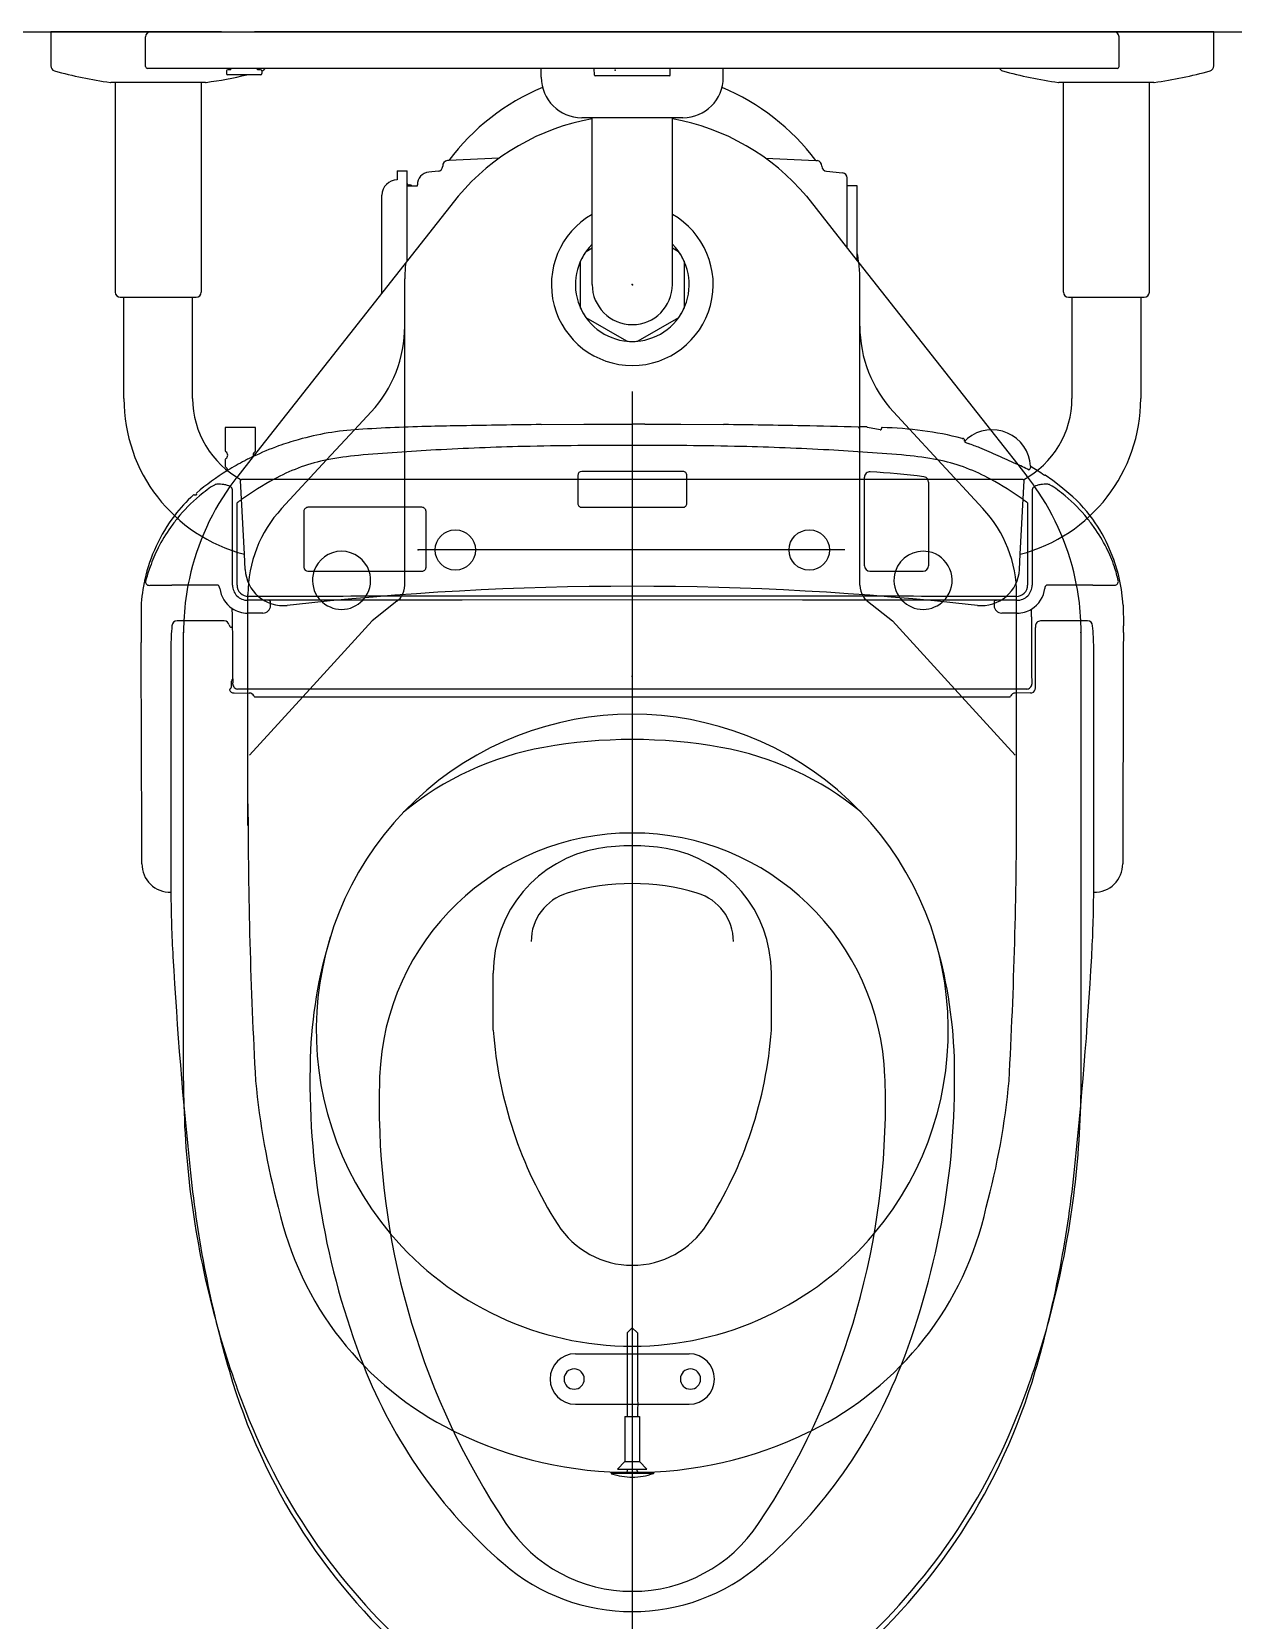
# Model space of a CAD drawing. Header units: millimetres. Extents: x -3377 to 119122, y -22007 to 15479.
# Drawn here: x 28781.6 to 28829.1, y 10031.5 to 10094.3 of the extents above; entities that cross this region are included whole.
import ezdxf

# ---------------------------------------------------------------- set-up
doc = ezdxf.new("R2010")
doc.units = ezdxf.units.MM
doc.header["$LTSCALE"] = 150
doc.header["$MEASUREMENT"] = 0
doc.layers.get('0').update_dxf_attribs({"plot": 0})
doc.layers.add('S-ARCH', color=252, linetype='Continuous', plot=False)
doc.layers.add('TOIL', color=6, linetype='Continuous')

# ---------------------------------------------------------------- blocks, each defined once
blk = doc.blocks.new('A$C704E4F0D')
at = {"color": 252}
blk.add_line((-750, 615), (-580, 615), dxfattribs=at)
at = {"layer": 'TOIL', "color": 252}
for p, q in [((-663, 614.99956, 0), (-663, 613.64953, 0)), ((-659.06326, 614.99956, 0), (-663, 614.99956, 0)), ((-659.25, 613.625, 0), (-659.25, 614.8, 0)), ((-656.55, 615, 0), (-659.05, 615, 0)), ((-656.49585, 615, 0), (-656.55, 615, 0)), ((-656.25, 615, 0), (-656.49585, 615, 0)), ((-624.05, 615.00004, 0), (-654.945, 615.00004, 0)), ((-651.10789, 615, 0), (-654.945, 615, 0)), ((-641.74349, 615, 0), (-651.10789, 615, 0)), ((-637.49988, 614.99929, 0), (-642.49988, 614.99929, 0)), ((-640.3, 615, 0), (-641.74349, 615, 0)), ((-640.24585, 615, 0), (-640.3, 615, 0)), ((-640, 615, 0), (-640.24585, 615, 0)), ((-639.75415, 615, 0), (-640, 615, 0)), ((-639.7, 615, 0), (-639.75415, 615, 0)), ((-638.25651, 615, 0), (-639.7, 615, 0)), ((-624.05, 615, 0), (-638.25651, 615, 0)), ((-623.99585, 615, 0), (-624.05, 615, 0)), ((-623.75, 615, 0), (-623.99585, 615, 0)), ((-623.50415, 615, 0), (-623.75, 615, 0)), ((-623.45, 615, 0), (-623.50415, 615, 0)), ((-620.95, 615, 0), (-623.45, 615, 0)), ((-617, 614.99956, 0), (-620.93674, 614.99956, 0)), ((-620.75, 613.625, 0), (-620.75, 614.8, 0)), ((-617, 613.64953, 0), (-617, 614.99956, 0)), ((-658.9, 613.55, 0), (-659.175, 613.55, 0)), ((-655.875, 613.55, 0), (-658.9, 613.55, 0)), ((-656.05, 613.45, 0), (-656.05, 613.35, 0)), ((-655.875, 613.5, 0), (-656, 613.5, 0)), ((-655.35, 613.55, 0), (-655.875, 613.55, 0)), ((-655.875, 613.5, 0), (-655.875, 613.55, 0)), ((-654.825, 613.55, 0), (-655.35, 613.55, 0)), ((-650.71936, 613.55, 0), (-654.825, 613.55, 0)), ((-654.825, 613.5, 0), (-654.825, 613.55, 0)), ((-654.7, 613.5, 0), (-654.825, 613.5, 0)), ((-654.65, 613.45, 0), (-654.65, 613.35, 0)), ((-641.50253, 613.55, 0), (-650.71936, 613.55, 0)), ((-643.6, 613.19975, 0), (-643.6, 613.55, 0)), ((-640, 613.55, 0), (-641.50253, 613.55, 0)), ((-641.50026, 613.28974, 0), (-641.50253, 613.55, 0)), ((-638.49747, 613.55, 0), (-640, 613.55, 0)), ((-638.49974, 613.28974, 0), (-638.49747, 613.55, 0)), ((-621.2, 613.55, 0), (-638.49747, 613.55, 0)), ((-636.4, 613.19975, 0), (-636.4, 613.55, 0)), ((-620.825, 613.55, 0), (-621.2, 613.55, 0)), ((-660.45, 612.99956, 0), (-660.625, 612.99956, 0)), ((-660.45, 612.99956, 0), (-660.45, 604.69956, 0)), ((-657.05, 612.99956, 0), (-660.45, 612.99956, 0)), ((-657.05, 612.99956, 0), (-657.05, 604.69956, 0)), ((-656.875, 612.99956, 0), (-657.05, 612.99956, 0)), ((-655.35, 613.3, 0), (-656, 613.3, 0)), ((-654.7, 613.3, 0), (-655.35, 613.3, 0)), ((-640, 613.26, 0), (-641.47026, 613.26, 0)), ((-638.52974, 613.26, 0), (-640, 613.26, 0)), ((-622.95, 612.99956, 0), (-623.125, 612.99956, 0)), ((-622.95, 604.69956, 0), (-622.95, 612.99956, 0)), ((-619.55, 612.99956, 0), (-622.95, 612.99956, 0)), ((-619.375, 612.99956, 0), (-619.55, 612.99956, 0)), ((-619.55, 604.69956, 0), (-619.55, 612.99956, 0)), ((-638, 611.59975, 0), (-642, 611.59975, 0)), ((-641.5875, 605.0048, 0), (-641.5875, 611.59975, 0)), ((-638.4125, 605.0048, 0), (-638.4125, 611.59975, 0)), ((-647.25839, 609.9108, 0), (-647.30872, 609.90864, 0)), ((-645.27028, 609.99601, 0), (-647.25839, 609.9108, 0)), ((-634.72972, 609.99601, 0), (-632.74161, 609.9108, 0)), ((-632.74161, 609.9108, 0), (-632.69128, 609.90864, 0)), ((-649.30019, 609.50043, 0), (-648.90019, 609.50043, 0)), ((-649.30019, 609.50043, 0), (-649.30019, 609.14042, 0)), ((-648.90019, 605.93799, 0), (-648.90019, 609.50043, 0)), ((-647.68026, 609.48242, 0), (-648.04992, 609.44546, 0)), ((-632.31974, 609.48242, 0), (-631.67992, 609.41844, 0)), ((-631.49982, 606.44591, 0), (-631.49982, 609.21943, 0)), ((-646.88505, 608.49678, 0), (-654.99264, 598.20186, 0)), ((-649.90021, 604.66817, 0), (-649.90021, 608.54041, 0)), ((-648.90019, 608.90042, 0), (-648.50018, 608.90042, 0)), ((-648.85019, 608.95042, 0), (-648.80018, 608.95042, 0)), ((-648.50018, 608.90042, 0), (-648.50018, 608.94793, 0)), ((-633.11495, 608.49678, 0), (-631.09981, 605.93799, 0)), ((-631.09981, 608.90042, 0), (-631.49982, 608.90042, 0)), ((-631.09981, 605.93799, 0), (-631.09981, 608.90042, 0)), ((-641.828, 606.31108, 0), (-641.5875, 606.44993, 0)), ((-638.4125, 606.45006, 0), (-638.17177, 606.31108, 0)), ((-642.04989, 604.07205, 0), (-642.04989, 605.92677, 0)), ((-637.94988, 605.92677, 0), (-637.94988, 604.07205, 0)), ((-631.09981, 605.93799, 0), (-631.03974, 605.8617, 0)), ((-631.03974, 605.8617, 0), (-625.83682, 599.25509, 0)), ((-649.00018, 599.3587, 0), (-649.00018, 605.23117, 0)), ((-630.99982, 599.35119, 0), (-630.99982, 605.23117, 0)), ((-660.25, 604.49956, 0), (-660.11, 604.49956, 0)), ((-660.11, 600.48956, 0), (-660.11, 604.49956, 0)), ((-660.11, 604.49956, 0), (-657.39, 604.49956, 0)), ((-657.39, 600.48956, 0), (-657.39, 604.49956, 0)), ((-657.39, 604.49956, 0), (-657.25, 604.49956, 0)), ((-622.75, 604.49956, 0), (-622.61, 604.49956, 0)), ((-622.61, 604.49956, 0), (-622.61, 600.48956, 0)), ((-622.61, 604.49956, 0), (-619.89, 604.49956, 0)), ((-619.89, 604.49956, 0), (-619.89, 600.48956, 0)), ((-619.89, 604.49956, 0), (-619.75, 604.49956, 0)), ((-640.22176, 602.76038, 0), (-641.82801, 603.68774, 0)), ((-638.17176, 603.68774, 0), (-639.778, 602.76038, 0)), ((-640, 600.77357, 0), (-640, 545.41791, 0)), ((-650.98544, 599.25491, 0), (-650.33039, 599.96278, 0)), ((-629.03491, 599.2769, 0), (-629.66961, 599.96278, 0)), ((-656.09962, 599.3471, 0), (-656.09962, 598.4203, 0)), ((-655.49962, 599.3471, 0), (-656.09962, 599.3471, 0)), ((-654.92462, 599.3471, 0), (-655.49962, 599.3471, 0)), ((-654.89962, 599.3471, 0), (-654.92462, 599.3471, 0)), ((-654.89962, 598.4203, 0), (-654.89962, 599.3471, 0)), ((-652.09037, 598.06087, 0), (-650.98544, 599.25491, 0)), ((-649.00018, 598.38132, 0), (-649.00018, 599.3587, 0)), ((-643.60228, 599.46157, 0), (-641.91269, 599.47288, 0)), ((-641.91269, 599.47288, 0), (-640.99115, 599.47712, 0)), ((-640.99115, 599.47712, 0), (-639.99963, 599.48338, 0)), ((-639.49951, 599.48233, 0), (-638.08657, 599.47288, 0)), ((-638.08657, 599.47288, 0), (-636.39698, 599.46157, 0)), ((-630.99982, 598.38137, 0), (-630.99982, 599.35119, 0)), ((-630.73017, 599.36499, 0), (-630.94795, 599.37184, 0)), ((-630.19907, 599.24706, 0), (-630.69847, 599.34147, 0)), ((-630.14964, 599.28108, 0), (-630.14964, 599.31144, 0)), ((-627.9098, 598.06105, 0), (-629.03491, 599.2769, 0)), ((-625.83682, 599.25509, 0), (-624.75265, 597.87842, 0)), ((-649.00018, 596.1871, 0), (-649.00018, 598.38132, 0)), ((-630.99982, 593.10128, 0), (-630.99982, 598.38137, 0)), ((-626.87964, 598.88325, 0), (-626.87964, 598.81496, 0)), ((-626.83455, 598.80082, 0), (-626.87964, 598.81496, 0)), ((-656.09962, 598.07389, 0), (-656.09962, 597.8203, 0)), ((-655.00048, 598.1919, 0), (-655.60655, 597.42231, 0)), ((-654.99264, 598.20186, 0), (-655.00048, 598.1919, 0)), ((-653.87009, 596.13762, 0), (-652.09037, 598.06087, 0)), ((-626.12991, 596.13762, 0), (-627.9098, 598.06105, 0)), ((-624.75265, 597.87842, 0), (-624.39345, 597.42231, 0)), ((-624.25285, 597.76157, 0), (-624.30445, 597.66145, 0)), ((-624.25136, 597.80896, 0), (-624.25285, 597.76157, 0)), ((-655.49759, 597.24956, 0), (-655.46818, 597.2806, 0)), ((-655.34473, 594.33274, 0), (-655.49759, 597.24956, 0)), ((-655.46818, 597.2806, 0), (-655.45021, 597.29956, 0)), ((-655.45021, 597.29956, 0), (-624.54979, 597.29956, 0)), ((-642.15963, 597.44713, 0), (-642.15963, 597.29956, 0)), ((-642.15963, 597.29956, 0), (-642.15963, 596.34707, 0)), ((-639.99963, 597.6071, 0), (-641.99968, 597.6071, 0)), ((-637.99961, 597.6071, 0), (-639.99963, 597.6071, 0)), ((-637.83963, 597.29956, 0), (-637.83963, 597.44713, 0)), ((-637.83963, 596.34707, 0), (-637.83963, 597.29956, 0)), ((-630.81464, 597.29956, 0), (-630.81464, 597.38032, 0)), ((-630.81464, 593.87195, 0), (-630.81464, 597.29956, 0)), ((-628.28464, 597.18646, 0), (-628.28464, 593.87212, 0)), ((-624.65527, 594.33274, 0), (-624.50241, 597.24956, 0)), ((-624.53182, 597.2806, 0), (-624.54979, 597.29956, 0)), ((-624.50241, 597.24956, 0), (-624.53182, 597.2806, 0)), ((-623.37303, 597.24933, 0), (-623.67381, 597.46295, 0)), ((-623.04964, 596.99249, 0), (-623.37303, 597.24933, 0)), ((-657.32998, 596.68503, 0), (-657.24261, 596.68452, 0)), ((-655.81009, 596.18963, 0), (-655.81267, 596.83422, 0)), ((-624.18659, 596.83422, 0), (-624.18918, 596.18963, 0)), ((-655.81081, 594.47269, 0), (-655.81009, 596.18963, 0)), ((-652.98963, 596.02715, 0), (-652.98962, 593.81711, 0)), ((-648.31948, 596.1871, 0), (-652.82986, 596.1871, 0)), ((-649.00018, 593.6571, 0), (-649.00018, 596.1871, 0)), ((-648.15963, 593.81693, 0), (-648.15963, 596.02722, 0)), ((-641.99965, 596.1871, 0), (-639.99963, 596.1871, 0)), ((-639.99963, 596.1871, 0), (-637.99961, 596.1871, 0)), ((-624.18918, 596.18963, 0), (-624.18846, 594.47295, 0)), ((-655.6315, 594.41424, 0), (-655.63113, 594.6971, 0)), ((-631.59087, 594.4992, 0), (-648.46129, 594.4992, 0)), ((-624.36814, 594.6971, 0), (-624.36776, 594.41446, 0)), ((-620.95758, 594.11875, 0), (-621.19131, 594.68665, 0)), ((-655.81126, 593.40114, 0), (-655.81081, 594.47269, 0)), ((-655.63323, 593.11354, 0), (-655.6315, 594.41424, 0)), ((-655.31267, 593.72106, 0), (-655.34473, 594.33274, 0)), ((-624.68733, 593.72106, 0), (-624.65527, 594.33274, 0)), ((-624.36776, 594.41446, 0), (-624.36603, 593.11354, 0)), ((-624.18846, 594.47295, 0), (-624.18801, 593.40114, 0)), ((-620.77534, 593.53185, 0), (-620.95758, 594.11875, 0)), ((-655.81142, 593.10939, 0), (-655.81126, 593.40114, 0)), ((-652.82949, 593.6571, 0), (-648.31965, 593.6571, 0)), ((-649.00018, 593.10128, 0), (-649.00018, 593.6571, 0)), ((-630.60457, 593.6621, 0), (-628.49476, 593.6621, 0)), ((-624.18801, 593.40114, 0), (-624.18784, 593.10939, 0)), ((-620.64745, 592.93015, 0), (-620.77534, 593.53185, 0)), ((-659.07443, 593.10377, 0), (-658.60318, 593.10377, 0)), ((-658.60318, 593.10377, 0), (-658.2091, 593.10642, 0)), ((-656.38407, 593.10708, 0), (-658.2091, 593.10642, 0)), ((-655.2003, 592.66285, 0), (-655.2003, 592.74161, 0)), ((-655.2003, 592.50832, 0), (-655.2003, 592.66285, 0)), ((-624.7997, 592.66282, 0), (-624.7997, 592.74161, 0)), ((-624.7997, 592.50832, 0), (-624.7997, 592.66282, 0)), ((-621.79017, 593.10642, 0), (-623.61974, 593.10708, 0)), ((-621.79017, 593.10642, 0), (-621.39608, 593.10377, 0)), ((-621.39608, 593.10377, 0), (-620.92483, 593.10377, 0)), ((-620.58184, 592.31792, 0), (-620.64745, 592.93015, 0)), ((-659.43135, 592.11855, 0), (-659.43038, 591.42059, 0)), ((-654.60963, 592.00114, 0), (-655.21963, 592.00114, 0)), ((-654.57908, 592.50892, 0), (-655.21232, 592.50831, 0)), ((-655.2003, 592.00114, 0), (-655.2003, 592.50832, 0)), ((-655.2003, 588.99711, 0), (-655.2003, 592.00114, 0)), ((-654.43312, 592.50906, 0), (-654.57908, 592.50892, 0)), ((-651.67505, 592.51171, 0), (-654.43312, 592.50906, 0)), ((-654.30963, 592.38356, 0), (-654.30963, 592.4556, 0)), ((-654.30963, 592.30114, 0), (-654.30963, 592.38356, 0)), ((-647.26693, 592.51594, 0), (-651.67505, 592.51171, 0)), ((-649.30726, 592.47117, 0), (-650.29292, 591.70008, 0)), ((-646.99963, 592.5162, 0), (-647.26693, 592.51594, 0)), ((-646.7314, 592.51646, 0), (-646.99963, 592.5162, 0)), ((-640.00016, 592.52292, 0), (-646.7314, 592.51646, 0)), ((-633.26786, 592.51645, 0), (-640.00016, 592.52292, 0)), ((-632.99964, 592.5162, 0), (-633.26786, 592.51645, 0)), ((-632.73233, 592.51594, 0), (-632.99964, 592.5162, 0)), ((-628.32495, 592.51171, 0), (-632.73233, 592.51594, 0)), ((-630.69274, 592.47117, 0), (-629.70708, 591.70008, 0)), ((-625.53811, 592.50903, 0), (-628.32495, 592.51171, 0)), ((-625.68963, 592.4556, 0), (-625.68963, 592.38381, 0)), ((-625.68963, 592.38381, 0), (-625.68963, 592.30114, 0)), ((-625.42092, 592.50892, 0), (-625.53811, 592.50903, 0)), ((-624.78694, 592.50831, 0), (-625.42092, 592.50892, 0)), ((-624.77963, 592.00114, 0), (-625.38963, 592.00114, 0)), ((-624.7997, 592.00114, 0), (-624.7997, 592.50832, 0)), ((-624.7997, 588.99711, 0), (-624.7997, 592.00114, 0)), ((-620.58184, 592.31792, 0), (-620.57702, 591.49366, 0)), ((-659.43038, 591.42059, 0), (-659.42825, 590.83608, 0)), ((-656.13723, 591.69603, 0), (-657.99984, 591.69603, 0)), ((-655.8071, 591.44478, 0), (-655.85035, 591.44516, 0)), ((-650.29292, 591.70008, 0), (-652.75464, 588.99711, 0)), ((-629.70708, 591.70008, 0), (-627.24536, 588.99711, 0)), ((-624.20828, 591.85968, 0), (-624.21035, 590.69732, 0)), ((-624.04962, 590.58271, 0), (-624.04962, 591.3929, 0)), ((-624.04943, 591.48067, 0), (-624.04902, 591.43257, 0)), ((-621.99943, 591.69603, 0), (-623.85938, 591.69603, 0)), ((-620.57791, 591.23013, 0), (-620.57702, 591.49366, 0)), ((-657.75035, 573.49971, 0), (-657.75035, 591.23515, 0)), ((-622.24965, 573.49971, 0), (-622.24965, 591.23515, 0)), ((-658.24963, 590.63483, 0), (-658.24963, 590.45114, 0)), ((-658.24963, 590.45114, 0), (-658.24963, 581.24297, 0)), ((-624.04962, 590.45114, 0), (-624.04962, 590.58271, 0)), ((-624.04962, 590.38725, 0), (-624.04962, 590.45114, 0)), ((-624.04962, 589.41041, 0), (-624.04962, 590.38725, 0)), ((-621.74963, 590.45114, 0), (-621.74963, 590.63483, 0)), ((-621.74963, 581.24297, 0), (-621.74963, 590.45114, 0)), ((-655.85464, 589.11603, 0), (-655.85464, 589.31603, 0)), ((-655.75138, 588.84302, 0), (-655.14863, 588.83776, 0)), ((-639.99963, 588.99711, 0), (-655.59961, 588.99711, 0)), ((-655.2003, 588.83821, 0), (-655.2003, 588.99711, 0)), ((-652.75464, 588.99711, 0), (-653.02885, 588.69603, 0)), ((-624.39966, 588.99711, 0), (-639.99963, 588.99711, 0)), ((-627.24536, 588.99711, 0), (-626.97115, 588.69603, 0)), ((-624.24788, 588.84302, 0), (-624.85543, 588.83772, 0)), ((-624.7997, 588.83821, 0), (-624.7997, 588.99711, 0)), ((-624.04962, 589.04302, 0), (-624.04962, 589.41041, 0)), ((-655.2003, 583.60265, 0), (-655.2003, 588.83821, 0)), ((-653.02885, 588.69603, 0), (-655.13698, 586.38129, 0)), ((-654.9389, 588.69603, 0), (-639.99963, 588.69603, 0)), ((-639.99963, 588.69603, 0), (-625.06037, 588.69603, 0)), ((-626.97115, 588.69603, 0), (-624.86302, 586.38129, 0)), ((-624.7997, 584.4502, 0), (-624.7997, 588.83821, 0)), ((-645.50011, 575.49975, 0), (-645.50011, 577.75784, 0)), ((-634.49989, 575.49975, 0), (-634.49989, 577.75784, 0)), ((-640.2, 563.53189, 0), (-640, 563.7319, 0)), ((-639.8, 563.53189, 0), (-640, 563.7319, 0)), ((-640.2, 563.53189, 0), (-640.2, 560.21987, 0)), ((-639.8, 563.53189, 0), (-639.8, 560.88943, 0)), ((-642.25004, 562.70005, 0), (-640.2, 562.70005, 0)), ((-640.2, 562.70005, 0), (-640, 562.70005, 0)), ((-640, 562.70005, 0), (-639.8, 562.69947, 0)), ((-639.8, 562.69947, 0), (-637.74996, 562.70005, 0)), ((-642.25004, 560.70001, 0), (-640.2, 560.70001, 0)), ((-640.2, 560.70001, 0), (-639.78542, 560.70001, 0)), ((-639.8, 560.88943, 0), (-639.78542, 560.70001, 0)), ((-639.78542, 560.70001, 0), (-639.8, 560.52742, 0)), ((-639.78542, 560.70001, 0), (-637.74996, 560.70001, 0)), ((-640.29001, 560.21987, 0), (-640.29001, 558.43179, 0)), ((-640.29001, 560.21987, 0), (-639.70999, 560.21987, 0)), ((-639.8, 560.52742, 0), (-639.8, 560.21987, 0)), ((-639.70999, 560.21987, 0), (-639.70999, 558.43179, 0)), ((-640.29001, 558.43179, 0), (-640.58001, 558.13178, 0)), ((-640.58001, 558.13178, 0), (-640.1875, 558.13178, 0)), ((-640.29001, 558.43179, 0), (-640.1875, 558.43179, 0)), ((-640.1875, 558.43179, 0), (-640.11604, 558.43179, 0)), ((-640.1875, 558.0651, 0), (-640.1875, 558.13178, 0)), ((-640.1875, 558.13178, 0), (-640.11604, 558.13178, 0)), ((-640.11604, 558.43179, 0), (-640.05, 558.43179, 0)), ((-640.11604, 558.13178, 0), (-640, 558.13178, 0)), ((-640.05, 558.43179, 0), (-640, 558.43179, 0)), ((-640, 558.43179, 0), (-639.94359, 558.43179, 0)), ((-640, 558.13178, 0), (-639.88396, 558.13178, 0)), ((-639.94359, 558.43179, 0), (-639.88396, 558.43179, 0)), ((-639.88396, 558.43179, 0), (-639.8125, 558.43179, 0)), ((-639.88396, 558.13178, 0), (-639.8125, 558.13178, 0)), ((-639.8125, 558.43179, 0), (-639.70999, 558.43179, 0)), ((-639.8125, 558.0651, 0), (-639.8125, 558.13178, 0)), ((-639.8125, 558.13178, 0), (-639.41999, 558.13178, 0)), ((-639.70999, 558.43179, 0), (-639.41999, 558.13178, 0)), ((-639.97913, 557.99939, 0), (-640.85002, 557.99939, 0)), ((-640, 557.95802, 0), (-640.81634, 557.95213, 0)), ((-639.16463, 557.96404, 0), (-640, 557.95802, 0)), ((-639.14998, 557.99939, 0), (-639.97913, 557.99939, 0))]:
    blk.add_line(p, q, dxfattribs=at)
for centre in [(-647.00014, 594.4992, 0), (-632.99986, 594.4992, 0)]:
    blk.add_circle(centre, 0.80002, dxfattribs=at)
for centre, radius, start, end in [((-659.05, 614.8, 0), 0.2, 90, 180), ((-620.95, 614.8, 0), 0.2, 0, 90), ((-662.8, 613.64953, 0), 0.2, 180, 254.018734), ((-658.72522, 627.87754, 0), 15, 254.018734, 262.649929), ((-659.175, 613.625, 0), 0.075, 180, 270), ((-656, 613.45, 0), 0.05, 90, 180), ((-654.7, 613.45, 0), 0.05, 0, 90), ((-658.77478, 627.87754, 0), 15, 285.9598396, 285.981266), ((-654.7, 613.64953, 0), 0.2, 285.981266, 330.1548309), ((-625.3, 613.64953, 0), 0.2, 209.8451691, 254.018734), ((-621.22522, 627.87754, 0), 15, 254.018734, 262.649929), ((-620.825, 613.625, 0), 0.075, 270, 0), ((-621.27478, 627.87754, 0), 15, 277.350071, 285.981266), ((-617.2, 613.64953, 0), 0.2, 285.981266, 0), ((-660.625, 613.14956, 0), 0.15, 262.6499291, 270), ((-656.875, 613.14956, 0), 0.15, 270, 277.350071), ((-658.77478, 627.87754, 0), 15, 277.350071, 283.6304609), ((-656, 613.35, 0), 0.05, 180, 270), ((-654.7, 613.35, 0), 0.05, 270, 0), ((-640.06776, 604.49803, 0), 9.00018, 112.7531996, 143.0292718), ((-642, 613.19975, 0), 1.6, 180, 270), ((-641.47026, 613.29, 0), 0.03, 180.5000002, 270), ((-638.52974, 613.29, 0), 0.03, 270, 359.5), ((-638, 613.19975, 0), 1.6, 270, 0), ((-639.93224, 604.49803, 0), 9.00018, 36.9707282, 67.2468004), ((-623.125, 613.14956, 0), 0.15, 262.6499291, 270), ((-619.375, 613.14956, 0), 0.15, 270, 277.350071), ((-640, 602.70029, 0), 9.00018, 100.159288, 139.9061731), ((-640, 602.70029, 0), 9.00018, 40.0938269, 79.840712), ((-647.70016, 609.68143, 0), 0.2, 275.7105931, 0), ((-647.28586, 609.69513, 0), 0.21474, 96.1107163, 183.6566892), ((-632.71414, 609.69513, 0), 0.21474, 356.3433108, 83.8892838), ((-632.29984, 609.68143, 0), 0.2, 180, 264.2894069), ((-649.30019, 608.54041, 0), 0.60001, 90, 180), ((-648.85019, 609.00042, 0), 0.05, 180, 270), ((-648.00017, 608.94793, 0), 0.50001, 95.7105931, 180), ((-631.69983, 609.21943, 0), 0.2, 0, 84.2894069), ((-648.80018, 608.85042, 0), 0.1, 30.0000644, 90), ((-640, 604.99941, 0), 3.2, 119.7418815, 270.0019695), ((-640, 604.99941, 0), 3.2, 270.0019695, 60.2580829), ((-640, 604.99941, 0), 2.25, 134.874413, 270), ((-640, 604.99941, 0), 2.25, 134.874413, 270), ((-640, 604.99941, 0), 2.25, 270, 45.125525), ((-640, 604.99941, 0), 2.25, 270, 45.125525), ((-644.00008, 605.23117, 0), 5.0001, 172.7555651, 180), ((-640, 604.99941, 0), 2.2499, 144.3389258, 155.6582184), ((-640, 604.99941, 0), 2.25011, 24.3393212, 35.6576184), ((-639.93224, 604.49803, 0), 9.00018, 10.5609853, 11.0795888), ((-635.99992, 605.23117, 0), 5.0001, 7.2444349, 10.5609853), ((-635.99992, 605.23117, 0), 5.0001, 0, 7.2444349), ((-660.25, 604.69956, 0), 0.2, 180, 270), ((-657.25, 604.69956, 0), 0.2, 270, 0), ((-640, 605.0048, 0), 1.5875, 180, 0), ((-622.75, 604.69956, 0), 0.2, 180, 270), ((-619.75, 604.69956, 0), 0.2, 270, 0), ((-640, 604.99941, 0), 2.2499, 204.341828, 215.6609464), ((-640, 604.99941, 0), 2.2501, 324.3424679, 335.660586), ((-654.00028, 603.3588, 0), 5.0001, 317.2196523, 0), ((-625.99972, 603.3588, 0), 5.0001, 180, 222.7803477), ((-640, 604.99941, 0), 2.24999, 264.3437125, 275.6623743), ((-653.75, 600.48956, 0), 6.36, 180, 255.4785114), ((-653.75, 600.48956, 0), 3.64, 180, 241.8339937), ((-626.25, 600.48956, 0), 6.36, 284.5214886, 0), ((-626.25, 600.48956, 0), 3.64, 298.1660063, 0), ((-650.14884, 587.98107, 0), 11.30483, 93.4818532, 105.7088885), ((-646.66268, 535.52857, 0), 63.87292, 91.1646543, 93.7457221), ((-641.22774, 314.20652, 0), 285.26125, 91.1088899, 91.3525136), ((-629.33651, -455.65438, 0), 1055.21239, 90.77462461, 90.9454647), ((-643.42822, -1155.81791, 0), 1755.30464, 89.87176092, 89.88808556), ((-650.66275, -455.65438, 0), 1055.21239, 89.0545353, 89.22537539), ((-639.15914, 319.44602, 0), 280.03065, 88.3446129, 88.791069), ((-631.07047, 599.30911, 0), 0.0507, 350.8793043, 89.0619614), ((-630.94997, 599.30143, 0), 0.07044, 88.35523, 180.2928931), ((-630.72764, 599.33528, 0), 0.02982, 11.9781268, 94.8690862), ((-630.18985, 599.28658, 0), 0.04059, 256.8649946, 352.2071849), ((-630.11964, 599.31144, 0), 0.03, 87.1113368, 180), ((-630.42151, 585.12025, 0), 14.22439, 75.8933242, 88.7778906), ((-626.90637, 599.11547, 0), 0.20553, 256.4207088, 266.0731356), ((-626.91684, 598.87162, 0), 0.03897, 17.3627394, 95.3094643), ((-626.58826, 598.68316, 0), 0.27295, 124.7330307, 154.4643823), ((-625.77335, 597.73251, 0), 1.5239, 2.8756706, 129.5539268), ((-656.04962, 598.4203, 0), 0.05, 180, 240), ((-656.14962, 598.2471, 0), 0.15, 300, 60), ((-654.84962, 598.2471, 0), 0.15, 119.9999999, 199.7212926), ((-650.14884, 587.98107, 0), 11.30483, 109.8614455, 115.3603978), ((-654.94962, 598.4203, 0), 0.05, 300, 0), ((-650.14884, 587.98107, 0), 11.30483, 107.8263338, 109.8614455), ((-650.14884, 587.98107, 0), 11.30483, 105.7088885, 107.8263338), ((-642.16341, 496.49062, 0), 102.11981, 93.1490719, 94.8688906), ((-641.51424, 483.69634, 0), 114.93045, 91.3923856, 93.121826), ((-640.11675, 410.29851, 0), 188.34096, 89.9643708, 91.274825), ((-639.88251, 410.29851, 0), 188.34096, 88.725175, 90.0356292), ((-638.48502, 483.69634, 0), 114.93045, 86.878174, 88.6076144), ((-637.83586, 496.49062, 0), 102.11981, 85.1311094, 86.8509281), ((-626.58826, 598.68316, 0), 0.27295, 154.4643823, 163.3080694), ((-623.47517, 607.4432, 0), 9.31442, 248.7589786, 249.6975853), ((-629.46178, 590.60185, 0), 8.56091, 67.9940287, 71.2293482), ((-633.27754, 581.19119, 0), 18.71574, 65.5389055, 67.9586298), ((-650.87083, 589.29034, 0), 9.80875, 121.6399151, 130.4643354), ((-656.04962, 598.07389, 0), 0.05, 120, 180), ((-656.04962, 597.8203, 0), 0.05, 180, 240), ((-656.14962, 597.6471, 0), 0.15, 1.6262192, 60), ((-650.87083, 589.29034, 0), 9.80875, 121.5259879, 121.6399151), ((-650.87083, 589.29034, 0), 9.80875, 117.0341529, 121.5259879), ((-654.50469, 596.66704, 0), 1.59063, 115.2519694, 121.2183459), ((-654.50469, 596.66704, 0), 1.59063, 112.9871393, 115.2519694), ((-650.14884, 587.98107, 0), 11.30483, 115.3603978, 116.1202754), ((-650.67604, 590.99906, 0), 7.20205, 101.177225, 118.038736), ((-649.66998, 585.69099, 0), 12.60453, 95.284719, 100.9864709), ((-630.32928, 585.69099, 0), 12.60453, 79.0135291, 84.715281), ((-629.32322, 590.99906, 0), 7.20205, 61.961264, 78.822775), ((-792.9915, 224.69223, 0), 409.35602, 65.745341, 65.8522827), ((-629.44206, 587.62012, 0), 11.27933, 62.9036181, 65.8696855), ((-627.78948, 591.82035, 0), 6.9557, 56.8191695, 59.4251008), ((-627.78948, 591.82035, 0), 6.9557, 53.9859487, 56.8191695), ((-647.75015, 591.23515, 0), 10.0002, 144.7046718, 169.2137016), ((-655.63031, 595.38542, 0), 1.90778, 117.9800591, 128.5628697), ((-656.41319, 596.88818, 0), 0.21382, 87.2424427, 121.6451434), ((-656.39889, 594.83036, 0), 2.27139, 87.1510238, 90.1014421), ((-656.40008, 594.98911, 0), 2.11291, 83.2820796, 86.9046234), ((-656.19161, 596.60148, 0), 0.48758, 68.1528052, 85.4483229), ((-656.95289, 594.65808, 0), 2.57475, 66.2777414, 68.5221337), ((-655.97805, 596.86705, 0), 0.16029, 20.4227358, 67.6327548), ((-647.75015, 591.23515, 0), 10.0002, 141.7784382, 144.7046718), ((-648.76341, 587.23893, 0), 11.4202, 118.2427586, 125.8873271), ((-648.76341, 587.23893, 0), 11.4202, 117.6405373, 118.2427586), ((-641.99966, 597.44713, 0), 0.15997, 90.0042898, 180.0012334), ((-637.9996, 597.44713, 0), 0.15997, 359.9992443, 90.0038445), ((-630.60476, 597.38036, 0), 0.20988, 86.9748913, 180.0092327), ((-632.03747, 570.19977, 0), 27.4282, 82.5206921, 86.9826203), ((-628.49452, 597.18652, 0), 0.20988, 32.589477, 82.5192201), ((-628.49452, 597.18652, 0), 0.20988, 359.9843687, 32.589477), ((-631.23586, 587.23893, 0), 11.4202, 61.7572414, 62.3594627), ((-631.23586, 587.23893, 0), 11.4202, 54.1170605, 61.7572414), ((-632.24985, 591.23515, 0), 10.0002, 35.2935569, 38.2215618), ((-624.02121, 596.86705, 0), 0.16029, 112.3672452, 159.5772641), ((-632.24985, 591.23515, 0), 10.0002, 10.7862999, 35.2935569), ((-623.04638, 594.65808, 0), 2.57475, 111.4778663, 113.7222586), ((-623.80766, 596.60148, 0), 0.48758, 94.5516771, 111.8471947), ((-623.59918, 594.98911, 0), 2.11291, 93.0953766, 96.7179204), ((-623.60038, 594.83036, 0), 2.27139, 89.8985579, 92.8489762), ((-623.66095, 597.414, 0), 0.05061, 104.7186368, 139.8635054), ((-623.58607, 596.88818, 0), 0.21382, 58.3548566, 92.7575573), ((-624.36895, 595.38542, 0), 1.90778, 51.4371303, 62.0199409), ((-652.98878, 591.94097, 0), 6.44365, 132.7626323, 142.5844775), ((-652.9002, 591.6198, 0), 6.55933, 130.0820058, 140.9458242), ((-657.32965, 596.63462, 0), 0.05042, 90.3722338, 132.6077845), ((-657.20338, 596.71548, 0), 0.04998, 131.4489387, 218.2824069), ((-652.96192, 591.6494, 0), 6.49699, 126.4242555, 129.8336227), ((-656.08006, 596.83421, 0), 0.26739, 0.0018314, 19.3906503), ((-648.76341, 587.23893, 0), 11.4202, 125.8873271, 126.9567369), ((-631.23586, 587.23893, 0), 11.4202, 53.0432631, 54.1170605), ((-623.9192, 596.83421, 0), 0.26739, 160.6093496, 179.9981686), ((-627.03735, 591.6494, 0), 6.49699, 50.1663773, 53.5757445), ((-626.56442, 592.25808, 0), 5.89647, 37.606359, 53.4101536), ((-627.09907, 591.6198, 0), 6.55933, 39.0584675, 49.9179942), ((-652.98878, 591.94097, 0), 6.44365, 142.5844775, 167.5809423), ((-5897.54423, 601.06436, 0), 5241.91698, 359.93040381, 359.94863113), ((-650.2002, 592.74161, 0), 5.0001, 137.2196523, 180), ((-652.8298, 596.02727, 0), 0.15983, 90.0217648, 180.0414657), ((-648.31945, 596.02728, 0), 0.15982, 359.9803202, 90.0094469), ((-641.99966, 596.34707, 0), 0.15997, 179.9986607, 270.0035318), ((-637.9996, 596.34706, 0), 0.15997, 269.9961092, 0.0016777), ((-629.7998, 592.74161, 0), 5.0001, 0, 42.7803477), ((2668.11801, 599.00651, 0), 3292.48897, 180.04597285, 180.07499227), ((-626.56442, 592.25808, 0), 5.89647, 24.3222865, 37.606359), ((-652.62604, 591.42814, 0), 6.89383, 144.9431764, 152.7035949), ((-652.9002, 591.6198, 0), 6.55933, 140.9458242, 144.9380759), ((-627.09907, 591.6198, 0), 6.55933, 35.0619241, 39.0584675), ((-627.37323, 591.42814, 0), 6.89383, 27.2964051, 35.0568236), ((-653.90182, 592.12654, 0), 5.43995, 153.0781748, 161.7077029), ((-626.09745, 592.12654, 0), 5.43995, 18.2922971, 26.9218252), ((-651.50023, 593.30011, 0), 1.15002, 18.0847135, 161.9152865), ((-630.60468, 593.87206, 0), 0.20996, 180.0303169, 270.0286428), ((-628.49977, 593.30011, 0), 1.15002, 79.2183335, 161.6530369), ((-628.49472, 593.87218, 0), 0.21008, 269.9886288, 359.9820061), ((-628.49977, 593.30011, 0), 1.15002, 326.467507, 79.2183335), ((-659.25908, 593.19689, 0), 0.05, 90, 168.1095206), ((-659.23907, 593.29567, 0), 0.05272, 143.8820539, 247.6898401), ((-653.03792, 591.53503, 0), 6.45238, 159.1275279, 164.6148328), ((-659.10944, 593.24928, 0), 0.14967, 180.9143479, 283.5260911), ((-653.81473, 593.79956, 0), 1.5, 183.0000001, 276.329911), ((-652.82952, 593.8172, 0), 0.1601, 180.0349845, 270.0126507), ((-651.50023, 593.30011, 0), 1.15002, 161.9152865, 213.5325213), ((-651.50023, 593.30011, 0), 1.15002, 326.5507874, 18.0847135), ((-648.31952, 593.81699, 0), 0.15989, 269.9529609, 359.9787307), ((-628.49977, 593.30011, 0), 1.15002, 161.6530369, 213.4491911), ((-626.18527, 593.79956, 0), 1.5, 263.670089, 356.9999999), ((-626.56765, 591.96029, 0), 5.93859, 12.9041019, 18.3914067), ((-620.92512, 593.25352, 0), 0.14975, 270.1082825, 12.7200258), ((-653.80285, 592.03218, 0), 5.62916, 167.9516396, 179.1208496), ((-647.75015, 591.23515, 0), 10.0002, 169.2137016, 177.3584647), ((-656.51399, 592.95089, 0), 0.20316, 8.3369196, 50.2463995), ((-655.21963, 593.10114, 0), 1.1, 186.3047214, 236.5570644), ((-655.21262, 593.10711, 0), 0.5988, 179.781962, 270.0286262), ((-655.1841, 593.1117, 0), 0.44914, 179.7647645, 269.9826687), ((-635.21673, -21804.74006, 0), 22397.41152, 90.050080202, 90.05107974), ((-635.21673, -21804.74006, 0), 22397.41152, 90.037572425, 90.050080202), ((-640, 469.26344, 0), 123.8, 83.670089, 96.329911), ((-651.50023, 593.30011, 0), 1.15002, 213.5325213, 223.3225486), ((-651.50023, 593.30011, 0), 1.15002, 316.7875424, 326.5507874), ((-635.21673, -21804.74006, 0), 22397.41152, 90.03127081, 90.037572425), ((-649.8002, 593.10128, 0), 0.80002, 312.7729081, 327.1345206), ((-649.8002, 593.10128, 0), 0.80002, 327.1345206, 0), ((-635.21673, -21804.74006, 0), 22397.41152, 90.030142347, 90.03127081), ((-635.21673, -21804.74006, 0), 22397.41152, 90.029013, 90.030142347), ((-635.21673, -21804.74006, 0), 22397.41152, 90.012236701, 90.029013), ((-644.78306, -21806.29218, 0), 22398.96363, 89.970987664, 89.987765493), ((-644.78306, -21806.29218, 0), 22398.96363, 89.969858396, 89.970987664), ((-644.78306, -21806.29218, 0), 22398.96363, 89.968730012, 89.969858396), ((-644.78306, -21806.29218, 0), 22398.96363, 89.962430724, 89.968730012), ((-630.1998, 593.10128, 0), 0.80002, 180, 212.8654554), ((-630.1998, 593.10128, 0), 0.80002, 212.8654554, 227.2270592), ((-644.78306, -21806.29218, 0), 22398.96363, 89.949923802, 89.962430724), ((-628.49977, 593.30011, 0), 1.15002, 213.4491911, 223.21243), ((-628.49977, 593.30011, 0), 1.15002, 316.6774867, 326.467507), ((-644.78306, -21806.29218, 0), 22398.96363, 89.948922454, 89.949923802), ((-624.81493, 593.11146, 0), 0.4489, 269.9872891, 0.2652775), ((-624.78664, 593.10711, 0), 0.5988, 269.9713738, 0.218038), ((-624.77963, 593.10114, 0), 1.1, 301.3492133, 353.6952786), ((-623.48755, 592.95683, 0), 0.20012, 131.3420826, 173.2515625), ((-632.24985, 591.23515, 0), 10.0002, 2.6415353, 10.7862999), ((-685.99258, 591.04772, 0), 30.18809, 0.7536274, 2.1557214), ((-655.21963, 593.10114, 0), 1.1, 236.5570643, 270.0000768), ((-654.60963, 592.30114, 0), 0.29999, 269.9989268, 0.0010732), ((-654.44843, 590.9358, 0), 1.57333, 89.4424553, 90.5118582), ((-654.44843, 590.9358, 0), 1.57333, 86.9567619, 89.4424553), ((-654.36006, 592.43807, 0), 0.05339, 19.159267, 94.0200923), ((-651.50023, 593.30011, 0), 1.15002, 223.3225486, 316.7875424), ((-649.8002, 593.10128, 0), 0.80002, 308.0363913, 312.772908), ((-630.1998, 593.10128, 0), 0.80002, 227.2270592, 231.9636087), ((-628.49977, 593.30011, 0), 1.15002, 223.21243, 316.6774867), ((-625.62067, 592.44322, 0), 0.07006, 123.3414634, 169.8250601), ((-625.38964, 592.30114, 0), 0.29999, 179.9989268, 270.0010732), ((-625.48006, 590.53341, 0), 1.97647, 91.6833235, 95.199796), ((-624.77963, 593.10114, 0), 1.1, 269.9999232, 301.3492133), ((-685.46449, 592.19833, 0), 61.25715, 359.6832496, 359.9657638), ((-649.46133, 590.63483, 0), 8.78831, 174.3635373, 180), ((-658.00288, 591.49169, 0), 0.20436, 89.1472994, 178.2344603), ((-647.75015, 591.23515, 0), 10.0002, 177.3584647, 180), ((-656.13699, 591.50603, 0), 0.19, 7.7548555, 90.0745726), ((-655.84964, 591.54516, 0), 0.1, 187.7548555, 269.5926802), ((-718.34048, 590.25939, 0), 62.54462, 359.2090635, 1.0859765), ((-623.84686, 591.49345, 0), 0.20297, 93.535039, 183.6096116), ((-624.35454, 591.41737, 0), 0.30589, 355.4126523, 2.8483104), ((-632.24985, 591.23515, 0), 10.0002, 0, 2.6415353), ((-621.99639, 591.49169, 0), 0.20436, 1.7655397, 90.8527006), ((-630.53794, 590.63483, 0), 8.78831, 0, 5.6364627), ((-16155.40128, 530.31571, 0), 15496.09121, 0.222347362, 0.223770634), ((15573.18464, 542.7111, 0), 16193.83523, 179.828333466, 179.831089629), ((-16155.40128, 530.31571, 0), 15496.09121, 0.191414496, 0.222347362), ((-578.98579, 590.194, 0), 45.22486, 179.7426927, 181.2630751), ((-437.24479, 590.82577, 0), 186.96561, 180.0393644, 180.0876621), ((-497.95843, 590.45055, 0), 126.25178, 179.9595353, 179.9997295), ((-497.95843, 590.45055, 0), 126.25178, 179.9997295, 180.0242575), ((15573.18464, 542.7111, 0), 16193.83523, 179.831089629, 179.86010787), ((-655.84964, 588.91988, 0), 0.1, 128.3161346, 149.6894001), ((-655.74964, 589.04302, 0), 0.2, 201.3063287, 269.5), ((-656.00464, 589.11603, 0), 0.15, 308.3161345, 0), ((-655.7725, 589.31923, 0), 0.0822, 110.8980292, 182.2344154), ((-621.56709, 590.08644, 0), 34.24169, 181.1553355, 181.4209096), ((-702.64882, 590.78606, 0), 46.87616, 358.0574847, 358.1067046), ((-655.59961, 589.1971, 0), 0.19999, 179.9985524, 270.0000604), ((-624.39966, 589.1971, 0), 0.19999, 270, 0.001508), ((-624.24962, 589.04302, 0), 0.2, 270.5, 286.9314527), ((-624.24962, 589.04302, 0), 0.2, 286.9314527, 0), ((-655.14801, 588.63376, 0), 0.20401, 28.2456883, 90.1731256), ((-654.87965, 588.77659, 0), 0.1, 207.5725628, 233.6722237), ((-625.11961, 588.77659, 0), 0.1, 306.3277764, 332.4274373), ((-624.85368, 588.63773, 0), 0.2, 90.5, 152.4274372), ((-640, 575.49975, 0), 12.50025, 319.9704041, 220.0362004), ((-640, 566.99958, 0), 20.0004, 79.9077317, 100.0922683), ((-641.40184, 574.87582, 0), 12.00038, 100.0924458, 129.5752965), ((-638.5981, 574.87595, 0), 12.00024, 50.424526, 79.9077317), ((-455.19633, 584.45028, 0), 200.00398, 180.0000228, 183.1386116), ((-824.80369, 584.4502, 0), 200.00399, 356.8614111, 0), ((-639.99963, 573.30214, 0), 10, 90, 177.953287), ((-639.99963, 573.30214, 0), 10, 2.046713, 90), ((-640.50001, 577.75784, 0), 5.0001, 99.5940682, 180), ((-640, 574.79974, 0), 8.00016, 80.4059318, 99.5940682), ((-639.49999, 577.75784, 0), 5.0001, 0, 80.4059318), ((-658.27137, 582.08099, 0), 1.12518, 179.7876686, 271.1486943), ((-621.7279, 582.08099, 0), 1.12518, 268.8513057, 0.2123314), ((15573.18464, 542.7111, 0), 16193.83523, 179.86010787, 179.860689604), ((-608.24963, 581.24297, 0), 50, 180, 180.3287991), ((-608.24963, 581.24297, 0), 50, 180.3287991, 183.2601428), ((-642.00004, 579.00803, 0), 2.00004, 106.6015496, 180), ((-640, 572.29969, 0), 9.00018, 73.3984504, 106.6015496), ((-637.99996, 579.00803, 0), 2.00004, 0, 73.3984504), ((-671.74963, 581.24297, 0), 50, 356.7398572, 359.6712009), ((-671.74963, 581.24297, 0), 50, 359.6712009, 0), ((-634.74438, 573.8781, 0), 18.00036, 162.8521067, 178.3320857), ((-645.25561, 573.8781, 0), 18.00036, 1.6679132, 17.1478784), ((-479.00913, 588.60473, 0), 179.45, 183.2601428, 185.9982407), ((-800.99013, 588.60473, 0), 179.45, 354.0017593, 356.7398572), ((-629.04324, 576.6965, 0), 16.50033, 184.159239, 212.5618329), ((-650.95676, 576.6965, 0), 16.50033, 327.4381671, 355.840761), ((-621.7028, 573.50782, 0), 31.0472, 178.3495557, 201.2717434), ((-658.3035, 573.50891, 0), 31.05347, 338.7259032, 1.6480908), ((-621.74964, 573.49971, 0), 36.00072, 180, 181.5541484), ((-625.02951, 576.28755, 0), 30.0006, 185.3319655, 195.0558654), ((-620.01239, 572.58786, 0), 30, 177.953287, 180), ((-659.98687, 572.58786, 0), 30, 0, 2.046713), ((-654.97048, 576.28758, 0), 30.0006, 344.9440845, 354.6679844), ((-658.25036, 573.49971, 0), 36.00072, 358.4271825, 0), ((-621.74964, 573.49971, 0), 36.00072, 181.5541484, 195.63624), ((-620.01239, 572.58786, 0), 30, 180, 213.6123746), ((-659.98687, 572.58786, 0), 30, 326.3876254, 0), ((-658.25036, 573.49971, 0), 36.00072, 344.3999352, 358.4271825), ((-612.72303, 574.55498, 0), 45, 185.9982407, 196.1935495), ((-667.27623, 574.55498, 0), 45, 343.8064505, 354.0017593), ((-641.30793, 571.29744, 0), 12.99814, 192.4528132, 243.6377456), ((-638.68388, 571.29098, 0), 12.98876, 296.3471018, 347.5672133), ((-640, 569.69963, 0), 3.50007, 212.5618329, 327.4381671), ((-640, 575.49975, 0), 12.50025, 220.0362004, 270), ((-640, 575.49975, 0), 12.50025, 270, 319.9704041), ((-621.74964, 573.49971, 0), 36.00072, 195.63624, 201.2542744), ((-658.25036, 573.49971, 0), 36.00072, 338.7457256, 344.3999352), ((-642.25004, 561.70003, 0), 1.00002, 90, 180), ((-637.74996, 561.70003, 0), 1.00002, 0, 90), ((-632.88986, 568.69844, 0), 24, 196.1935495, 229.7277073), ((-632.00163, 569.51205, 0), 20.0004, 201.3083835, 229.0355178), ((-642.30005, 561.70003, 0), 0.40001, 0, 180), ((-637.69995, 561.70003, 0), 0.40001, 0, 180), ((-647.99837, 569.51205, 0), 20.0004, 310.9644822, 338.6843335), ((-647.10941, 568.69844, 0), 24, 310.2722927, 343.8064505), ((-642.25004, 561.70003, 0), 1.00002, 180, 270), ((-642.30005, 561.70003, 0), 0.40001, 180, 0), ((-637.69995, 561.70003, 0), 0.40001, 180, 0), ((-637.74996, 561.70003, 0), 1.00002, 270, 0), ((-632.00163, 569.51205, 0), 25.0005, 201.2542744, 229.0355178), ((-647.99837, 569.51205, 0), 25.0005, 310.9644822, 338.7457256), ((-641.30793, 571.29744, 0), 12.99814, 243.6377456, 244.1094803), ((-640, 573.99973, 0), 16.00032, 244.121324, 295.8875279), ((-638.68388, 571.29098, 0), 12.98876, 295.8813947, 296.3471018), ((-640.2375, 558.0651, 0), 0.05, 287.2681711, 0), ((-639.7625, 558.0651, 0), 0.05, 180, 270), ((-640.80002, 557.99939, 0), 0.05, 180, 250.9416676), ((-640.00771, 560.34864, 0), 2.52925, 251.3545672, 270.1747392), ((-640, 569.01532, 0), 11.00022, 268.8401616, 269.1894845), ((-639.62794, 581.76043, 0), 23.75009, 268.7269249, 269.1023831), ((-640.00771, 560.34864, 0), 2.52925, 270.1747392, 289.4712322), ((-639.19998, 557.99939, 0), 0.05, 314.9983557, 0), ((-639.99963, 559.30214, 0), 6, 213.6123746, 270), ((-639.99963, 559.30214, 0), 6, 270, 326.3876254), ((-640, 560.29945, 0), 7.80016, 229.0355178, 310.9644822)]:
    blk.add_arc(centre, radius, start, end, dxfattribs=at)
for p in [(-639.99919, 615.0015, 0), (-639.99919, 615.0015, 0), (-639.99825, 614.99567, 0), (-639.99825, 614.99567, 0), (-640.67456, 613.48101, 0), (-640.00456, 605.00101, 0), (-639.99825, 604.99567, 0), (-648.46456, 594.50101, 0), (-640.00456, 594.50101, 0), (-657.75456, 591.23101, 0), (-622.25456, 591.23101, 0), (-640.00456, 589.50101, 0), (-640.00456, 589.50101, 0), (-640.00042, 589.50004, 0), (-640.00042, 589.50004, 0), (-640.00042, 589.50004, 0)]:
    blk.add_point(p, dxfattribs=at)
blk = doc.blocks.new('2021-1102')
blk.add_blockref('A$C704E4F0D', (17334.931, -6040.974))

msp = doc.modelspace()

# ---------------------------------------------------------------- block references
at = {"layer": 'S-ARCH'}
msp.add_blockref('2021-1102', (12110.4, 15520.271), dxfattribs=at)

doc.saveas('drawing.dxf')
